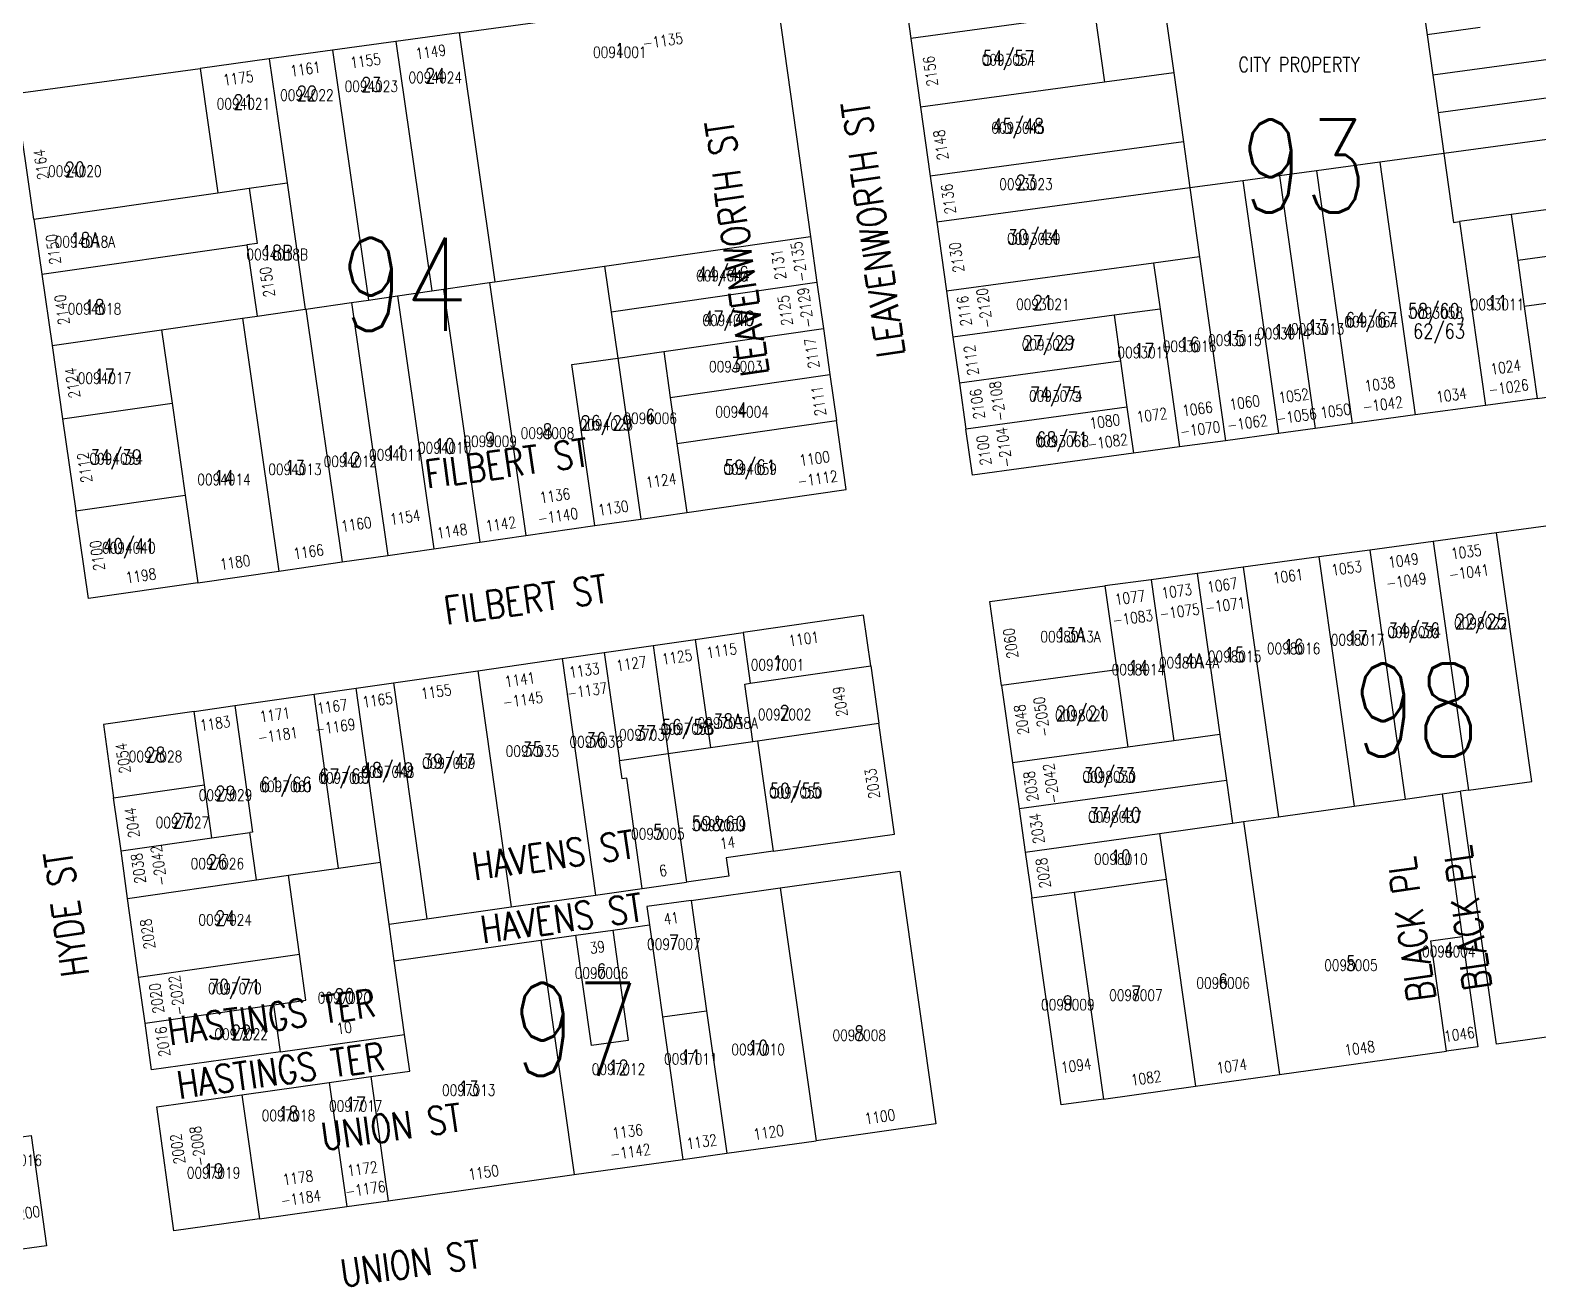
# Model space of a CAD drawing. Header units: feet. Extents: x 6006313 to 6012512, y 2119126 to 2122695.
# Drawn here: x 6007192 to 6008004, y 2119162 to 2119838 of the extents above; entities that cross this region are included whole.
import ezdxf
from ezdxf.enums import TextEntityAlignment as Align

# ---------------------------------------------------------------- set-up
doc = ezdxf.new("R2010")
doc.units = ezdxf.units.FT
doc.header["$LTSCALE"] = 100
doc.header["$MEASUREMENT"] = 0
for name, color, linetype in [('ADDRESS', 1, 'CONTINUOUS'), ('BLKLOT', 2, 'CONTINUOUS'), ('BLOCK_NUMBERS', 3, 'CONTINUOUS'), ('LOT_LINES', 4, 'CONTINUOUS'), ('LOT_NUMBERS', 7, 'CONTINUOUS'), ('ROW', 6, 'CONTINUOUS'), ('ST_NAME_IN_BLK', 7, 'CONTINUOUS'), ('ST_NAME_IN_ST', 6, 'CONTINUOUS')]:
    doc.layers.add(name, color=color, linetype=linetype)
doc.styles.add('ADDTXT', font='ROMANS.shx', dxfattribs={"width": 0.8, "height": 6})
doc.styles.add('BLKLOT', font='ROMANS.shx', dxfattribs={"width": 0.8, "height": 6})
doc.styles.add('BLOCK_NO', font='ROMANS.SHX', dxfattribs={"width": 0.8, "height": 50})
doc.styles.add('LOT_NO', font='ROMANS.shx', dxfattribs={"width": 0.8, "height": 8})
doc.styles.add('SI', font='ROMANS.shx', dxfattribs={"width": 0.8, "height": 15})

msp = doc.modelspace()

# ---------------------------------------------------------------- linework, layer by layer
at = {"layer": 'LOT_LINES'}
msp.add_line((6007615.56, 2119702.35), (6007504.82, 2119686.44), dxfattribs=at)
for points in [[(6007933.78, 2119908.61), (6007944.01, 2119835.76)], [(6007797.15, 2119889.38), (6007807.58, 2119815.22)], [(6007765.2, 2119847.31), (6007666.11, 2119833.85)], [(6007765.2, 2119847.31), (6007770.42, 2119810.18)], [(6007423.04, 2119836.74), (6007442.27, 2119702.71)], [(6007972.55, 2119839.64), (6007944.01, 2119835.76)], [(6007388.96, 2119832.07), (6007408.22, 2119697.82)], [(6007944.01, 2119835.76), (6007947.07, 2119813.98)], [(6008083.32, 2119832.48), (6007947.07, 2119813.98)], [(6007320.79, 2119822.74), (6007330.36, 2119756.04)], [(6007354.88, 2119827.41), (6007374.17, 2119692.93)], [(6007283.54, 2119817.64), (6007293.15, 2119750.7)], [(6007807.58, 2119815.22), (6007770.42, 2119810.18)], [(6007807.58, 2119815.22), (6007812.81, 2119778.09)], [(6007947.07, 2119813.98), (6007949.92, 2119793.68)], [(6008086.17, 2119812.18), (6007949.92, 2119793.68)], [(6007770.42, 2119810.18), (6007671.33, 2119796.72)], [(6007949.92, 2119793.68), (6007952.98, 2119771.89)], [(6008089.24, 2119790.39), (6007952.98, 2119771.89)], [(6007812.81, 2119778.09), (6007676.56, 2119759.59)], [(6007812.81, 2119778.09), (6007816.29, 2119753.33)], [(6007952.98, 2119771.89), (6007918.46, 2119767.2)], [(6007952.98, 2119771.89), (6007958.2, 2119734.76), (6007961.44, 2119735.19)], [(6007918.46, 2119767.2), (6007884.37, 2119762.57)], [(6007918.46, 2119767.2), (6007937.62, 2119631.04)], [(6007309.97, 2119753.11), (6007330.36, 2119756.04)], [(6007330.36, 2119756.04), (6007340.12, 2119688.04)], [(6007844.73, 2119757.19), (6007816.29, 2119753.33)], [(6007864.55, 2119759.88), (6007844.73, 2119757.19)], [(6007844.73, 2119757.19), (6007863.9, 2119621.03)], [(6007884.37, 2119762.57), (6007864.55, 2119759.88)], [(6007864.55, 2119759.88), (6007883.72, 2119623.72)], [(6007884.37, 2119762.57), (6007903.54, 2119626.41)], [(6007194.16, 2119736.48), (6007293.15, 2119750.7)], [(6007293.15, 2119750.7), (6007309.97, 2119753.11)], [(6007309.97, 2119753.11), (6007314.23, 2119723.42), (6007308.79, 2119722.64)], [(6007816.29, 2119753.33), (6007680.04, 2119734.83)], [(6007816.29, 2119753.33), (6007821.52, 2119716.2)], [(6008094.45, 2119753.26), (6007989.22, 2119738.97)], [(6007989.22, 2119738.97), (6007961.44, 2119735.19)], [(6007989.22, 2119738.97), (6007992.7, 2119714.21)], [(6007961.44, 2119735.19), (6007975.38, 2119636.17)], [(6007198.42, 2119706.78), (6007308.79, 2119722.64)], [(6007308.79, 2119722.64), (6007314.29, 2119684.33)], [(6007501.27, 2119711.19), (6007612.08, 2119727.1)], [(6008097.93, 2119728.5), (6007992.7, 2119714.21)], [(6007821.52, 2119716.2), (6007796.75, 2119712.83)], [(6007821.52, 2119716.2), (6007835.46, 2119617.17)], [(6007442.27, 2119702.71), (6007501.27, 2119711.19)], [(6007501.27, 2119711.19), (6007504.82, 2119686.44)], [(6007796.75, 2119712.83), (6007685.27, 2119697.69)], [(6007796.75, 2119712.83), (6007800.23, 2119688.08)], [(6007992.7, 2119714.21), (6007996.17, 2119689.45)], [(6007408.22, 2119697.82), (6007414.66, 2119698.75)], [(6007414.66, 2119698.75), (6007439.4, 2119702.3)], [(6007414.66, 2119698.75), (6007434.2, 2119562.54)], [(6007439.4, 2119702.3), (6007442.27, 2119702.71)], [(6007439.4, 2119702.3), (6007458.94, 2119566.1)], [(6007340.42, 2119688.08), (6007365.16, 2119691.64)], [(6007365.16, 2119691.64), (6007374.17, 2119692.93)], [(6007365.16, 2119691.64), (6007384.71, 2119555.43)], [(6007374.17, 2119692.93), (6007389.91, 2119695.19)], [(6007389.91, 2119695.19), (6007408.22, 2119697.82)], [(6007389.91, 2119695.19), (6007409.45, 2119558.99)], [(6008032.05, 2119694.32), (6007996.17, 2119689.45)], [(6007262.81, 2119676.94), (6007306.37, 2119683.19)], [(6007306.37, 2119683.19), (6007314.29, 2119684.33)], [(6007306.37, 2119683.19), (6007325.91, 2119546.99)], [(6007314.29, 2119684.33), (6007340.12, 2119688.04)], [(6007340.12, 2119688.04), (6007340.42, 2119688.08)], [(6007340.42, 2119688.08), (6007359.96, 2119551.88)], [(6007504.82, 2119686.44), (6007508.37, 2119661.69)], [(6007775.46, 2119684.71), (6007688.75, 2119672.94)], [(6007800.23, 2119688.08), (6007775.46, 2119684.71)], [(6007775.46, 2119684.71), (6007778.94, 2119659.96)], [(6007800.23, 2119688.08), (6007810.69, 2119613.81)], [(6007996.17, 2119689.45), (6008003.13, 2119639.94)], [(6007203.92, 2119668.48), (6007262.81, 2119676.94)], [(6007262.81, 2119676.94), (6007268.49, 2119637.34)], [(6007533.11, 2119665.25), (6007619.05, 2119677.59)], [(6007496.06, 2119571.43), (6007483.62, 2119658.14), (6007508.37, 2119661.69)], [(6007508.37, 2119661.69), (6007533.11, 2119665.25)], [(6007508.37, 2119661.69), (6007520.81, 2119574.98)], [(6007533.11, 2119665.25), (6007536.66, 2119640.5)], [(6007778.94, 2119659.96), (6007692.24, 2119648.18)], [(6007778.94, 2119659.96), (6007782.43, 2119635.2)], [(6007536.66, 2119640.5), (6007622.53, 2119652.84)], [(6007209.6, 2119628.88), (6007268.49, 2119637.34)], [(6007268.49, 2119637.34), (6007275.6, 2119587.85)], [(6007536.66, 2119640.5), (6007540.21, 2119615.75)], [(6007782.43, 2119635.2), (6007695.72, 2119623.43)], [(6007782.43, 2119635.2), (6007785.91, 2119610.44)], [(6007540.21, 2119615.75), (6007626.01, 2119628.08)], [(6007540.21, 2119615.75), (6007545.56, 2119578.54)], [(6007216.7, 2119579.39), (6007275.6, 2119587.85)], [(6007275.6, 2119587.85), (6007282.36, 2119540.73)], [(6007947.28, 2119562.93), (6007966.25, 2119429.04)], [(6007966.25, 2119429.04), (6008000.34, 2119433.67), (6007981.36, 2119567.56)], [(6007885.74, 2119554.58), (6007904.76, 2119420.37)], [(6007913.19, 2119558.3), (6007932.19, 2119424.2)], [(6007820.14, 2119545.67), (6007832.43, 2119458.93)], [(6007844.91, 2119549.03), (6007863.96, 2119414.67)], [(6007770.59, 2119538.94), (6007776.99, 2119493.79)], [(6007795.37, 2119542.31), (6007807.66, 2119455.57)], [(6007575.84, 2119513.85), (6007579.71, 2119486.54)], [(6007527.34, 2119506.89), (6007535.58, 2119448.72)], [(6007550.1, 2119510.16), (6007558.35, 2119451.99)], [(6007478.37, 2119499.85), (6007496.42, 2119372.52)], [(6007501.06, 2119503.11), (6007509.3, 2119444.94)], [(6007579.71, 2119486.54), (6007644.54, 2119495.86)], [(6007433, 2119493.34), (6007451.03, 2119366.14)], [(6007776.99, 2119493.79), (6007714.96, 2119485.37)], [(6007776.99, 2119493.79), (6007782.89, 2119452.21)], [(6007358.01, 2119387.01), (6007344.95, 2119480.69)], [(6007380.69, 2119390.27), (6007367.63, 2119483.95)], [(6007387.64, 2119486.82), (6007405.64, 2119359.76)], [(6007581.11, 2119455.26), (6007576.74, 2119486.12), (6007579.71, 2119486.54)], [(6007285.97, 2119431.81), (6007280.44, 2119471.42)], [(6007302.22, 2119474.55), (6007311.71, 2119406.46), (6007310.31, 2119406.26)], [(6007583.59, 2119455.61), (6007648.92, 2119465)], [(6007558.35, 2119451.99), (6007581.11, 2119455.26)], [(6007581.11, 2119455.26), (6007583.59, 2119455.61)], [(6007583.59, 2119455.61), (6007592.03, 2119396.06)], [(6007807.66, 2119455.57), (6007782.89, 2119452.21)], [(6007832.43, 2119458.93), (6007807.66, 2119455.57)], [(6007832.43, 2119458.93), (6007835.94, 2119434.18)], [(6007509.3, 2119444.94), (6007535.58, 2119448.72)], [(6007535.58, 2119448.72), (6007558.35, 2119451.99)], [(6007535.58, 2119448.72), (6007545.4, 2119379.4)], [(6007782.89, 2119452.21), (6007720.85, 2119443.78)], [(6007521.59, 2119376.06), (6007513.17, 2119435.48), (6007510.69, 2119435.12), (6007509.3, 2119444.94)], [(6007237.05, 2119424.78), (6007285.97, 2119431.81)], [(6007289.94, 2119403.33), (6007285.97, 2119431.81)], [(6007835.94, 2119434.18), (6007724.36, 2119419.03)], [(6007835.94, 2119434.18), (6007839.2, 2119411.21)], [(6007904.76, 2119420.37), (6007932.19, 2119424.2)], [(6007932.19, 2119424.2), (6007951.99, 2119427.07)], [(6007966.25, 2119429.04), (6007961.97, 2119428.46)], [(6007845.14, 2119412.04), (6007863.96, 2119414.67)], [(6007863.96, 2119414.67), (6007904.76, 2119420.37)], [(6007289.94, 2119403.33), (6007310.31, 2119406.26)], [(6007313.88, 2119380.67), (6007310.31, 2119406.26)], [(6007727.68, 2119395.63), (6007799.98, 2119405.73)], [(6007799.98, 2119405.73), (6007839.2, 2119411.21)], [(6007799.98, 2119405.73), (6007803.47, 2119381.07)], [(6007839.2, 2119411.21), (6007845.14, 2119412.04)], [(6007845.14, 2119412.04), (6007864.43, 2119275.9)], [(6007241.02, 2119396.31), (6007289.94, 2119403.33)], [(6007358.01, 2119387.01), (6007380.69, 2119390.27)], [(6007385.34, 2119356.91), (6007380.69, 2119390.27)], [(6007313.88, 2119380.67), (6007331.2, 2119383.16)], [(6007331.2, 2119383.16), (6007358.01, 2119387.01)], [(6007337.12, 2119340.65), (6007331.2, 2119383.16)], [(6007244.59, 2119370.72), (6007313.88, 2119380.67)], [(6007595.82, 2119376.39), (6007615.12, 2119240.25)], [(6007731.17, 2119370.97), (6007753.95, 2119374.15)], [(6007753.95, 2119374.15), (6007803.47, 2119381.07)], [(6007753.95, 2119374.15), (6007769.75, 2119262.67)], [(6007803.47, 2119381.07), (6007819.27, 2119269.59)], [(6007547.79, 2119369.64), (6007556.21, 2119310.24)], [(6007505.63, 2119353.62), (6007514.04, 2119294.21), (6007494.24, 2119291.43), (6007485.82, 2119350.83)], [(6007525.43, 2119356.4), (6007532.45, 2119306.9)], [(6007954.46, 2119288.48), (6007946.04, 2119347.88), (6007962.87, 2119350.24)], [(6007467.01, 2119348.19), (6007484.9, 2119221.95)], [(6007250.51, 2119328.21), (6007337.12, 2119340.65)], [(6007323.25, 2119313.41), (6007340.58, 2119315.89), (6007337.12, 2119340.65)], [(6007393.63, 2119297.48), (6007388.1, 2119337.1)], [(6007253.96, 2119303.45), (6007323.25, 2119313.41)], [(6007326.78, 2119288.09), (6007323.25, 2119313.41)], [(6007532.45, 2119306.9), (6007556.21, 2119310.24)], [(6007556.21, 2119310.24), (6007567.09, 2119233.5)], [(6007532.45, 2119306.9), (6007543.32, 2119230.16)], [(6007353.13, 2119271.59), (6007362.6, 2119204.76)], [(6007375.41, 2119274.72), (6007384.88, 2119207.89)], [(6007306.09, 2119264.98), (6007315.56, 2119198.15)]]:
    msp.add_lwpolyline(points, dxfattribs=at)
at = {"layer": 'ROW'}
for points in [[(6007760.01, 2119884.15), (6007660.99, 2119870.21), (6007666.11, 2119833.85)], [(6007423.04, 2119836.74), (6007593.36, 2119860.07), (6007612.08, 2119727.1)], [(6007423.04, 2119836.74), (6007388.96, 2119832.07)], [(6007388.96, 2119832.07), (6007354.88, 2119827.41)], [(6007666.11, 2119833.85), (6007671.33, 2119796.72)], [(6007320.79, 2119822.74), (6007283.54, 2119817.64)], [(6007354.88, 2119827.41), (6007320.79, 2119822.74)], [(6007194.16, 2119736.48), (6007184.46, 2119804.07), (6007283.54, 2119817.64)], [(6007671.33, 2119796.72), (6007676.56, 2119759.59)], [(6007676.56, 2119759.59), (6007680.04, 2119734.83)], [(6007194.16, 2119736.48), (6007198.42, 2119706.78)], [(6007680.04, 2119734.83), (6007685.27, 2119697.69)], [(6007612.08, 2119727.1), (6007615.56, 2119702.35)], [(6007198.42, 2119706.78), (6007203.92, 2119668.48)], [(6007615.56, 2119702.35), (6007619.05, 2119677.59)], [(6007685.27, 2119697.69), (6007688.75, 2119672.94)], [(6007619.05, 2119677.59), (6007622.53, 2119652.84)], [(6008003.13, 2119639.94), (6008108.37, 2119654.23), (6008104.89, 2119678.99)], [(6007203.92, 2119668.48), (6007209.6, 2119628.88)], [(6007688.75, 2119672.94), (6007692.24, 2119648.18)], [(6007622.53, 2119652.84), (6007626.01, 2119628.08)], [(6007692.24, 2119648.18), (6007695.72, 2119623.43)], [(6007975.38, 2119636.17), (6007937.62, 2119631.04)], [(6008003.13, 2119639.94), (6007975.38, 2119636.17)], [(6007209.6, 2119628.88), (6007216.7, 2119579.39)], [(6007545.56, 2119578.54), (6007631.26, 2119590.85), (6007626.01, 2119628.08)], [(6007903.54, 2119626.41), (6007883.72, 2119623.72)], [(6007937.62, 2119631.04), (6007903.54, 2119626.41)], [(6007785.91, 2119610.44), (6007699.21, 2119598.67), (6007695.72, 2119623.43)], [(6007835.46, 2119617.17), (6007810.69, 2119613.81)], [(6007863.9, 2119621.03), (6007835.46, 2119617.17)], [(6007883.72, 2119623.72), (6007863.9, 2119621.03)], [(6007810.69, 2119613.81), (6007785.91, 2119610.44)], [(6008135.12, 2119452.65), (6008116.69, 2119585.94), (6007981.36, 2119567.56)], [(6007282.36, 2119540.73), (6007223.46, 2119532.27), (6007216.7, 2119579.39)], [(6007520.81, 2119574.98), (6007545.56, 2119578.54)], [(6007458.94, 2119566.1), (6007496.06, 2119571.43)], [(6007496.06, 2119571.43), (6007520.81, 2119574.98)], [(6007409.45, 2119558.99), (6007434.2, 2119562.54)], [(6007434.2, 2119562.54), (6007458.94, 2119566.1)], [(6007947.28, 2119562.93), (6007913.19, 2119558.3)], [(6007981.36, 2119567.56), (6007947.28, 2119562.93)], [(6007325.91, 2119546.99), (6007359.96, 2119551.88)], [(6007359.96, 2119551.88), (6007384.71, 2119555.43)], [(6007384.71, 2119555.43), (6007409.45, 2119558.99)], [(6007885.74, 2119554.58), (6007844.91, 2119549.03)], [(6007913.19, 2119558.3), (6007885.74, 2119554.58)], [(6007282.36, 2119540.73), (6007325.91, 2119546.99)], [(6007820.14, 2119545.67), (6007795.37, 2119542.31)], [(6007844.91, 2119549.03), (6007820.14, 2119545.67)], [(6007714.96, 2119485.37), (6007708.56, 2119530.52), (6007770.59, 2119538.94)], [(6007795.37, 2119542.31), (6007770.59, 2119538.94)], [(6007644.54, 2119495.86), (6007640.67, 2119523.17), (6007575.84, 2119513.85)], [(6007550.1, 2119510.16), (6007575.84, 2119513.85)], [(6007501.06, 2119503.11), (6007527.34, 2119506.89)], [(6007527.34, 2119506.89), (6007550.1, 2119510.16)], [(6007433, 2119493.34), (6007478.37, 2119499.85)], [(6007478.37, 2119499.85), (6007501.06, 2119503.11)], [(6007644.54, 2119495.86), (6007648.92, 2119465)], [(6007387.64, 2119486.82), (6007433, 2119493.34)], [(6007302.22, 2119474.55), (6007344.95, 2119480.69)], [(6007344.95, 2119480.69), (6007367.63, 2119483.95)], [(6007367.63, 2119483.95), (6007387.64, 2119486.82)], [(6007714.96, 2119485.37), (6007720.85, 2119443.78)], [(6007280.44, 2119471.42), (6007231.53, 2119464.4), (6007237.05, 2119424.78)], [(6007280.44, 2119471.42), (6007302.22, 2119474.55)], [(6007592.03, 2119396.06), (6007657.38, 2119405.24), (6007648.92, 2119465)], [(6007720.85, 2119443.78), (6007724.36, 2119419.03)], [(6007241.02, 2119396.31), (6007237.05, 2119424.78)], [(6007951.99, 2119427.07), (6007961.97, 2119428.46)], [(6007951.99, 2119427.07), (6007962.87, 2119350.24)], [(6008109.39, 2119310.12), (6007981.28, 2119292.22), (6007961.97, 2119428.46)], [(6007724.36, 2119419.03), (6007727.68, 2119395.63)], [(6007244.59, 2119370.72), (6007241.02, 2119396.31)], [(6007592.03, 2119396.06), (6007566.77, 2119392.51), (6007568.18, 2119382.61), (6007545.4, 2119379.4)], [(6007727.68, 2119395.63), (6007731.17, 2119370.97)], [(6007595.82, 2119376.39), (6007660.19, 2119385.44), (6007679.48, 2119249.3), (6007615.12, 2119240.25)], [(6007496.42, 2119372.52), (6007521.59, 2119376.06)], [(6007521.59, 2119376.06), (6007545.4, 2119379.4)], [(6007547.79, 2119369.64), (6007595.82, 2119376.39)], [(6007250.51, 2119328.21), (6007244.59, 2119370.72)], [(6007405.64, 2119359.76), (6007451.03, 2119366.14)], [(6007451.03, 2119366.14), (6007496.42, 2119372.52)], [(6007547.79, 2119369.64), (6007524.03, 2119366.3), (6007525.43, 2119356.4)], [(6007769.75, 2119262.67), (6007746.97, 2119259.49), (6007731.17, 2119370.97)], [(6007385.34, 2119356.91), (6007405.64, 2119359.76)], [(6007388.1, 2119337.1), (6007385.34, 2119356.91)], [(6007467.01, 2119348.19), (6007485.82, 2119350.83)], [(6007485.82, 2119350.83), (6007505.63, 2119353.62)], [(6007505.63, 2119353.62), (6007525.43, 2119356.4)], [(6007962.87, 2119350.24), (6007971.29, 2119290.83), (6007954.46, 2119288.48)], [(6007388.1, 2119337.1), (6007467.01, 2119348.19)], [(6007253.96, 2119303.45), (6007250.51, 2119328.21)], [(6007326.78, 2119288.09), (6007257.46, 2119278.34), (6007253.96, 2119303.45)], [(6007326.78, 2119288.09), (6007393.63, 2119297.48)], [(6007375.41, 2119274.72), (6007396.39, 2119277.67), (6007393.63, 2119297.48)], [(6007864.43, 2119275.9), (6007954.46, 2119288.48)], [(6007819.27, 2119269.59), (6007864.43, 2119275.9)], [(6007306.09, 2119264.98), (6007353.13, 2119271.59)], [(6007353.13, 2119271.59), (6007375.41, 2119274.72)], [(6007769.75, 2119262.67), (6007819.27, 2119269.59)], [(6007315.56, 2119198.15), (6007269.54, 2119191.68), (6007260.23, 2119258.53), (6007306.09, 2119264.98)], [(6007171.59, 2119240.11), (6007192.59, 2119243.04), (6007200.87, 2119183.61), (6007179.86, 2119180.68)], [(6007567.09, 2119233.5), (6007615.12, 2119240.25)], [(6007484.9, 2119221.95), (6007543.32, 2119230.16)], [(6007543.32, 2119230.16), (6007567.09, 2119233.5)], [(6007384.88, 2119207.89), (6007484.9, 2119221.95)], [(6007315.56, 2119198.15), (6007362.6, 2119204.76)], [(6007362.6, 2119204.76), (6007384.88, 2119207.89)]]:
    msp.add_lwpolyline(points, dxfattribs=at)

# ---------------------------------------------------------------- texts
at = {"layer": 'ADDRESS', "style": 'ADDTXT', "width": 0.8}
for s, rotation, p in [('-1135', 7.79841, (6007533, 2119829.6)), ('1149', 7.79841, (6007408.15, 2119823.6)), ('1161', 7.79841, (6007340.68, 2119814.36)), ('1155', 7.79841, (6007373.01, 2119818.79)), ('2156', 98.01191, (6007679.65, 2119816.57)), ('1175', 7.79841, (6007304.56, 2119809.41)), ('2148', 98.01191, (6007685.24, 2119776.86)), ('2164', 98.16504, (6007201, 2119766.28)), ('2136', 98.01191, (6007689.34, 2119747.72)), ('2150', 98.16504, (6007207.55, 2119720.63)), ('-2135', 98.01191, (6007608.87, 2119714.03)), ('2130', 98.01191, (6007693.76, 2119716.29)), ('2131', 98.01191, (6007597.98, 2119712.5)), ('2150', 98.16504, (6007322.7, 2119703.11)), ('-2129', 98.01191, (6007612.35, 2119689.27)), ('-2120', 98.01191, (6007708.72, 2119688.97)), ('2140', 98.16504, (6007212.21, 2119688.11)), ('2125', 98.01191, (6007601.46, 2119687.74)), ('2116', 98.01191, (6007697.82, 2119687.44)), ('2117', 98.01191, (6007615.81, 2119664.7)), ('2112', 98.01191, (6007701.56, 2119660.86)), ('1024', 7.73276, (6007986.67, 2119653.85)), ('2124', 98.16504, (6007217.87, 2119648.71)), ('1038', 7.73276, (6007918.95, 2119644.65)), ('-1026', 7.73276, (6007988.15, 2119642.95)), ('2111', 98.01191, (6007619.42, 2119639.05)), ('2106', 98.01191, (6007704.87, 2119637.34)), ('-2108', 98.01191, (6007715.77, 2119638.87)), ('1060', 7.73276, (6007846.18, 2119634.77)), ('1052', 7.73276, (6007872.61, 2119638.36)), ('1034', 7.73276, (6007957.49, 2119638.79)), ('1072', 7.73276, (6007796.28, 2119628)), ('1066', 7.73276, (6007820.74, 2119631.32)), ('-1056', 7.73276, (6007874.09, 2119627.46)), ('1050', 7.73276, (6007895.1, 2119630.32)), ('-1042', 7.73276, (6007920.43, 2119633.75)), ('1080', 7.73276, (6007770.92, 2119624.55)), ('-1070', 7.73276, (6007822.22, 2119620.42)), ('-1062', 7.73276, (6007847.66, 2119623.87)), ('2100', 98.01191, (6007708.37, 2119612.47)), ('-2104', 98.01191, (6007719.27, 2119614.01)), ('-1082', 7.73276, (6007772.4, 2119613.65)), ('2112', 98.16504, (6007224.4, 2119603.18)), ('1100', 8.17405, (6007614.77, 2119604.64)), ('-1112', 8.17405, (6007616.34, 2119593.75)), ('1124', 8.17405, (6007532.1, 2119592.77)), ('1136', 8.17405, (6007475.01, 2119584.57)), ('1130', 8.17405, (6007506.41, 2119577.96)), ('1154', 8.17405, (6007394.35, 2119572.98)), ('-1140', 8.17405, (6007476.58, 2119573.68)), ('1160', 8.17405, (6007368.07, 2119569.21)), ('1148', 8.17405, (6007419.61, 2119565.5)), ('1142', 8.17405, (6007445.88, 2119569.27)), ('2100', 98.16504, (6007231.21, 2119555.69)), ('1166', 8.17405, (6007342.38, 2119554.4)), ('1035', 7.73276, (6007965.43, 2119554.3)), ('1180', 8.17405, (6007302.85, 2119548.72)), ('1053', 7.73276, (6007901.05, 2119545.55)), ('1049', 7.73276, (6007931.62, 2119549.71)), ('1198', 8.17405, (6007252.2, 2119541.45)), ('1061', 7.73276, (6007869.56, 2119541.28)), ('-1049', 7.73276, (6007933.19, 2119538.82)), ('-1041', 7.73276, (6007966.91, 2119543.4)), ('1077', 7.73276, (6007784.48, 2119529.73)), ('1073', 7.73276, (6007809.6, 2119533.14)), ('1067', 7.73276, (6007834.19, 2119536.48)), ('-1075', 7.73276, (6007811.08, 2119522.24)), ('-1071', 7.73276, (6007835.67, 2119525.58)), ('-1083', 7.73276, (6007785.96, 2119518.83)), ('1101', 8.17405, (6007608.9, 2119507.49)), ('2060', 98.06569, (6007722.8, 2119508.44)), ('1125', 8.17405, (6007540.7, 2119497.69)), ('1115', 8.17405, (6007564.73, 2119501.15)), ('1133', 8.17405, (6007490.79, 2119490.53)), ('1127', 8.17405, (6007516.14, 2119494.17)), ('1141', 8.17405, (6007456.16, 2119485.55)), ('-1137', 8.17405, (6007492.35, 2119479.64)), ('1165', 8.17405, (6007379.52, 2119474.54)), ('1155', 8.17405, (6007411.06, 2119479.07)), ('-1145', 8.17405, (6007457.72, 2119474.66)), ('2049', 98.06569, (6007631.03, 2119477.16)), ('1171', 8.17405, (6007324.27, 2119466.61)), ('1167', 8.17405, (6007355.19, 2119471.05)), ('2048', 98.06569, (6007728.62, 2119467.37)), ('-2050', 98.06569, (6007739.51, 2119468.91)), ('1183', 8.17405, (6007292.11, 2119461.99)), ('-1181', 8.17405, (6007325.83, 2119455.72)), ('-1169', 8.17405, (6007356.75, 2119460.16)), ('2054', 97.93586, (6007245.11, 2119446.63)), ('2033', 98.06569, (6007648.41, 2119432.96)), ('2038', 98.06569, (6007733.7, 2119431.51)), ('-2042', 98.06569, (6007744.59, 2119433.05)), ('2044', 97.93586, (6007249.95, 2119411.91)), ('2034', 98.06569, (6007736.93, 2119408.72)), ('-2042', 97.93586, (6007264.28, 2119388.78)), ('14', 8.00094, (6007567.88, 2119397.71)), ('2038', 97.93586, (6007253.39, 2119387.26)), ('2028', 98.06569, (6007740.32, 2119384.79)), ('6', 8.00094, (6007533.15, 2119382.73)), ('2028', 97.93586, (6007258.31, 2119351.92)), ('41', 8.00094, (6007537.58, 2119357.1)), ('39', 8.00094, (6007497.79, 2119341.41)), ('2020', 97.93586, (6007263.13, 2119317.35)), ('-2022', 97.93586, (6007274.03, 2119318.87)), ('2016', 97.93586, (6007266.39, 2119293.96)), ('10', 8.00094, (6007361.61, 2119298.03)), ('1046', 7.95406, (6007961.72, 2119294.54)), ('1048', 7.95406, (6007908.07, 2119287.04)), ('1094', 7.95406, (6007755.52, 2119277.69)), ('1074', 7.95406, (6007839.3, 2119277.43)), ('1082', 7.95406, (6007793.16, 2119270.99)), ('1100', 8.00094, (6007649.91, 2119250.19)), ('2002', 97.93586, (6007274.45, 2119236.17)), ('-2008', 97.93586, (6007285.34, 2119237.69)), ('1136', 8.00094, (6007514.04, 2119242.2)), ('1132', 8.00094, (6007554.02, 2119236.71)), ('1120', 8.00094, (6007589.99, 2119241.77)), ('-1142', 8.00094, (6007515.57, 2119231.31)), ('1172', 8.00094, (6007371.4, 2119222.15)), ('1178', 8.00094, (6007336.67, 2119217.27)), ('1150', 8.00094, (6007436.57, 2119220.21)), ('-1184', 8.00094, (6007338.2, 2119206.38)), ('-1176', 8.00094, (6007372.93, 2119211.26)), ('1200', 7.94941, (6007189.66, 2119198.2))]:
    msp.add_text(s, height=6, rotation=rotation, dxfattribs=at).set_placement(p, align=Align.CENTER)
at = {"layer": 'BLKLOT', "style": 'BLKLOT', "width": 0.8}
for s, p in [('0094001', (6007509.45, 2119823.34)), ('0093054', (6007718.65, 2119819.31)), ('0094024', (6007410.15, 2119809.74)), ('0094022', (6007341.07, 2119800.28)), ('0094023', (6007375.74, 2119805.03)), ('0094021', (6007306.9, 2119795.6)), ('0093045', (6007723.81, 2119782.63)), ('0094020', (6007216.14, 2119759.34)), ('0093023', (6007728.07, 2119752.32)), ('0094018A', (6007221.59, 2119721.3)), ('0093030', (6007732.21, 2119722.9)), ('0094018B', (6007325.09, 2119714.46)), ('0094044', (6007564.97, 2119703.02)), ('0094018', (6007226.78, 2119685.16)), ('0093021', (6007737.18, 2119687.59)), ('0093011', (6007981.85, 2119687.51)), ('0094047', (6007568.34, 2119679.1)), ('0093064', (6007913.85, 2119678.27)), ('0093058', (6007948.89, 2119683.03)), ('0093015', (6007840.48, 2119668.31)), ('0093014', (6007866.77, 2119671.88)), ('0093013', (6007885.05, 2119674.36)), ('0093027', (6007740.24, 2119665.9)), ('0093017', (6007791.7, 2119661.69)), ('0093016', (6007816.09, 2119665)), ('0094003', (6007571.86, 2119654.09)), ('0094017', (6007232.13, 2119647.88)), ('0093074', (6007744.13, 2119638.24)), ('0094004', (6007575.29, 2119629.7)), ('0094026', (6007502.25, 2119622.83)), ('0094006', (6007525.85, 2119626.22)), ('0094009', (6007439.7, 2119613.84)), ('0094008', (6007470.53, 2119618.27)), ('0093068', (6007747.55, 2119613.93)), ('0094034', (6007238.37, 2119604.39)), ('0094012', (6007364.46, 2119603.04)), ('0094011', (6007388.95, 2119606.55)), ('0094010', (6007415.21, 2119610.33)), ('0094013', (6007334.65, 2119598.75)), ('0094059', (6007579.63, 2119598.92)), ('0094014', (6007296.45, 2119593.27)), ('0094040', (6007245.25, 2119556.46)), ('0098022', (6007972.84, 2119515.94)), ('0098013A', (6007752.06, 2119508.64)), ('0098017', (6007906.54, 2119506.94)), ('0098034', (6007936.92, 2119511.07)), ('0098015', (6007840.36, 2119497.96)), ('0098016', (6007872.12, 2119502.27)), ('0097001', (6007594.38, 2119493.46)), ('0098014', (6007788.55, 2119490.92)), ('0098014A', (6007815.85, 2119494.63)), ('0097002', (6007598.17, 2119466.73)), ('0098020', (6007758.06, 2119466.33)), ('0097056', (6007545.88, 2119459.04)), ('0097038A', (6007567.55, 2119462.15)), ('0097036', (6007496.79, 2119451.99)), ('0097037', (6007523.44, 2119455.82)), ('0097028', (6007259.59, 2119444.16)), ('0097039', (6007417.44, 2119440.59)), ('0097035', (6007462.43, 2119447.05)), ('0097067', (6007361.6, 2119432.57)), ('0097048', (6007384.53, 2119435.86)), ('0098030', (6007772.86, 2119433.17)), ('0097061', (6007329.88, 2119428.01)), ('0097050', (6007604.12, 2119424.76)), ('0097029', (6007297.27, 2119423.33)), ('0097027', (6007274.06, 2119408.62)), ('0098037', (6007775.91, 2119411.6)), ('0097005', (6007529.94, 2119402.48)), ('0097059', (6007563.17, 2119407.15)), ('0097026', (6007292.88, 2119386.43)), ('0098010', (6007779.13, 2119388.9)), ('0097024', (6007297.11, 2119356.12)), ('0097007', (6007538.56, 2119343.1)), ('0098004', (6007955.59, 2119339.12)), ('0097006', (6007499.57, 2119327.52)), ('0098005', (6007902.97, 2119331.77)), ('0097070', (6007302.26, 2119319.17)), ('0098006', (6007834.16, 2119322.15)), ('0097020', (6007361.21, 2119314.13)), ('0098009', (6007750.63, 2119310.48)), ('0098007', (6007787.25, 2119315.6)), ('0097022', (6007305.68, 2119294.59)), ('0097010', (6007583.89, 2119286.36)), ('0097008', (6007638.35, 2119294.01)), ('0097011', (6007547.72, 2119281.27)), ('0097012', (6007508.75, 2119275.79)), ('0097013', (6007428.14, 2119264.46)), ('0097017', (6007367.34, 2119255.92)), ('0097018', (6007331.16, 2119250.83)), ('0096016', (6007184.11, 2119226.71)), ('0097019', (6007290.85, 2119219.92))]:
    msp.add_text(s, height=6, dxfattribs=at).set_placement(p, align=Align.CENTER)
at = {"layer": 'BLOCK_NUMBERS', "style": 'BLOCK_NO', "width": 0.8}
for s, p in [('93', (6007877.67, 2119740.09)), ('94', (6007393.4, 2119676.41)), ('98', (6007938.21, 2119447.13)), ('97', (6007485.8, 2119275.18))]:
    msp.add_text(s, height=50, dxfattribs=at).set_placement(p, align=Align.CENTER)
at = {"layer": 'LOT_NUMBERS', "style": 'LOT_NO', "width": 0.8}
for s, p in [('1', (6007509.45, 2119823.34)), ('54/57', (6007718.65, 2119819.31)), ('CITY PROPERTY', (6007875.03, 2119815.78)), ('23', (6007375.74, 2119805.03)), ('24', (6007410.15, 2119809.74)), ('21', (6007306.9, 2119795.6)), ('22', (6007341.07, 2119800.28)), ('45/48', (6007723.81, 2119782.63)), ('20', (6007216.14, 2119759.34)), ('23', (6007728.07, 2119752.32)), ('30/44', (6007732.21, 2119722.9)), ('18A', (6007221.59, 2119721.3)), ('18B', (6007325.09, 2119714.46)), ('44/46', (6007564.97, 2119703.02)), ('18', (6007226.78, 2119685.16)), ('21', (6007737.18, 2119687.59)), ('58/60,', (6007948.89, 2119683.03)), ('11', (6007981.85, 2119687.51)), ('47/49', (6007568.34, 2119679.1)), ('13', (6007885.05, 2119674.36)), ('64/67', (6007913.85, 2119678.27)), ('27/29', (6007740.24, 2119665.9)), ('15', (6007840.48, 2119668.31)), ('14', (6007866.77, 2119671.88)), ('62/63', (6007950.37, 2119672.13)), ('17', (6007791.7, 2119661.69)), ('16', (6007816.09, 2119665)), ('3', (6007571.86, 2119654.09)), ('17', (6007232.13, 2119647.88)), ('74/75', (6007744.13, 2119638.24)), ('6', (6007525.85, 2119626.22)), ('4', (6007575.29, 2119629.7)), ('8', (6007470.53, 2119618.27)), ('26/29', (6007502.25, 2119622.83)), ('10', (6007415.21, 2119610.33)), ('9', (6007439.7, 2119613.84)), ('68/71', (6007747.55, 2119613.93)), ('34/39', (6007238.37, 2119604.39)), ('12', (6007364.46, 2119603.04)), ('11', (6007388.95, 2119606.55)), ('14', (6007296.45, 2119593.27)), ('13', (6007334.65, 2119598.75)), ('59/61', (6007579.63, 2119598.92)), ('40/41', (6007245.25, 2119556.46)), ('34/36', (6007936.92, 2119511.07)), ('22/25', (6007972.84, 2119515.94)), ('13A', (6007752.06, 2119508.64)), ('17', (6007906.54, 2119506.94)), ('15', (6007840.36, 2119497.96)), ('16', (6007872.12, 2119502.27)), ('1', (6007594.38, 2119493.46)), ('14', (6007788.55, 2119490.92)), ('14A', (6007815.85, 2119494.63)), ('2', (6007598.17, 2119466.73)), ('20/21', (6007758.06, 2119466.33)), ('37', (6007523.44, 2119455.82)), ('56/58', (6007545.88, 2119459.04)), ('38A', (6007567.55, 2119462.15)), ('35', (6007462.43, 2119447.05)), ('36', (6007496.79, 2119451.99)), ('28', (6007259.59, 2119444.16)), ('39/47', (6007417.44, 2119440.59)), ('67/69', (6007361.6, 2119432.57)), ('48/49', (6007384.53, 2119435.86)), ('30/33', (6007772.86, 2119433.17)), ('29', (6007297.27, 2119423.33)), ('61/66', (6007329.88, 2119428.01)), ('50/55', (6007604.12, 2119424.76)), ('27', (6007274.06, 2119408.62)), ('59&60', (6007562.52, 2119407.06)), ('37/40', (6007775.91, 2119411.6)), ('5', (6007529.94, 2119402.48)), ('26', (6007292.88, 2119386.43)), ('10', (6007779.13, 2119388.9)), ('24', (6007297.11, 2119356.12)), ('7', (6007538.56, 2119343.1)), ('4', (6007955.59, 2119339.12)), ('6', (6007499.57, 2119327.52)), ('5', (6007902.97, 2119331.77)), ('70/71', (6007302.26, 2119319.17)), ('6', (6007834.16, 2119322.15)), ('20', (6007361.21, 2119314.13)), ('9', (6007750.63, 2119310.48)), ('7', (6007787.25, 2119315.6)), ('22', (6007305.68, 2119294.59)), ('8', (6007638.35, 2119294.01)), ('10', (6007583.89, 2119286.36)), ('11', (6007547.72, 2119281.27)), ('12', (6007508.75, 2119275.79)), ('13', (6007428.14, 2119264.46)), ('17', (6007367.34, 2119255.92)), ('18', (6007331.16, 2119250.83)), ('19', (6007290.85, 2119219.92))]:
    msp.add_text(s, height=8, dxfattribs=at).set_placement(p, align=Align.CENTER)
at = {"layer": 'ST_NAME_IN_BLK', "style": 'SI', "width": 0.8}
for s, rotation, p in [('LEAVENWORTH ST', 97.97949, (6007580.08, 2119721.81)), ('FILBERT ST', 7.94941, (6007449.59, 2119597.61)), ('HAVENS ST', 8.00094, (6007474.67, 2119386.53)), ('BLACK PL', 98.06569, (6007943.03, 2119355.14)), ('HASTINGS TER', 8.00094, (6007323.01, 2119299.43)), ('UNION ST', 8.01211, (6007387.54, 2119240.25))]:
    msp.add_text(s, height=15, rotation=rotation, dxfattribs=at).set_placement(p, align=Align.CENTER)
at = {"layer": 'ST_NAME_IN_ST', "style": 'SI', "width": 0.8}
for s, rotation, p in [('LEAVENWORTH ST', 97.97949, (6007653.36, 2119732.08)), ('FILBERT ST', 7.94941, (6007459.85, 2119524.19)), ('BLACK PL', 98.06569, (6007973.13, 2119361.12)), ('HYDE ST', 98.05308, (6007219.26, 2119363.35)), ('HAVENS ST', 8.00094, (6007479.18, 2119352.56)), ('HASTINGS TER', 8.00094, (6007327.98, 2119270.6)), ('UNION ST', 8.01211, (6007397.9, 2119166.66))]:
    msp.add_text(s, height=15, rotation=rotation, dxfattribs=at).set_placement(p, align=Align.CENTER)

doc.saveas('drawing.dxf')
